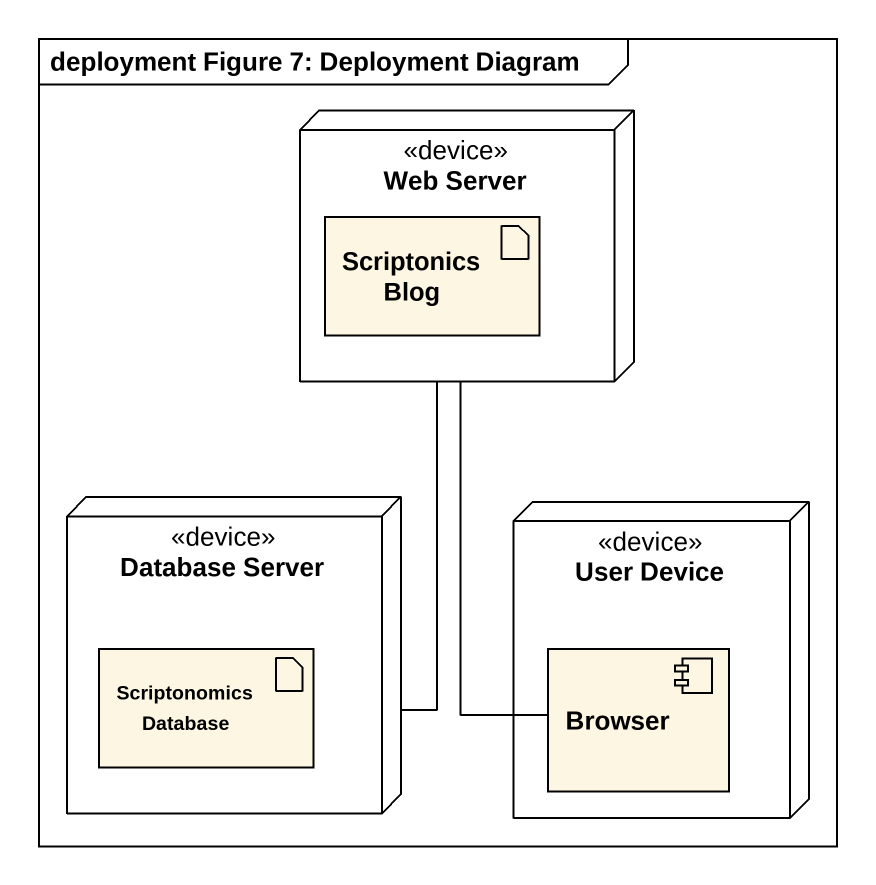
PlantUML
@startuml
mainframe deployment Figure 7: Deployment Diagram
node "Web Server" as Web_Server <<device>> {
  artifact "Scriptonics Blog" as Scriptonics_Blog
}
node "Database Server" as Database_Server <<device>> {
  artifact "Scriptonomics Database" as Scriptonomics_Database
}
node "User Device" as User_Device <<device>> {
  component Browser
}
Web_Server -- Database_Server
Browser -up- Web_Server
@enduml
